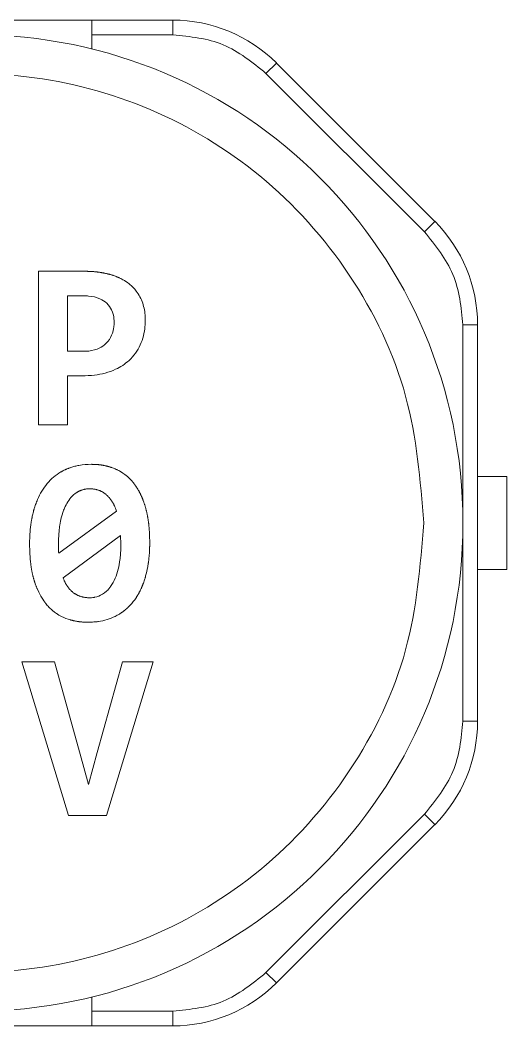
# Model space of a CAD drawing. Header units: millimetres. Extents: x 71 to 171, y 100 to 128.
# Drawn here: x 114.849 to 115.846, y 102.51 to 104.57 of the extents above; entities that cross this region are included whole.
import ezdxf

# ---------------------------------------------------------------- set-up
doc = ezdxf.new("R2010")
doc.units = ezdxf.units.MM

msp = doc.modelspace()

# ---------------------------------------------------------------- linework, layer by layer
at = {"color": 7, "linetype": 'Continuous', "lineweight": 15}
for p, q in [((114.9962, 104.5702), (114.5162, 104.5702)), ((114.9962, 104.5702), (114.9962, 104.5402)), ((115.1619, 104.5702), (114.9962, 104.5702)), ((115.1619, 104.5702), (115.1619, 104.5402)), ((114.9962, 104.5402), (115.1619, 104.5402)), ((114.9962, 104.5402), (114.9962, 104.5109)), ((115.374, 104.4823), (115.3528, 104.4611)), ((115.6983, 104.158), (115.374, 104.4823)), ((115.3528, 104.4611), (115.6771, 104.1368)), ((115.6983, 104.158), (115.6771, 104.1368)), ((114.8868, 103.7414), (114.8868, 104.0558)), ((114.9792, 104.0558), (114.8868, 104.0558)), ((114.9461, 104.0057), (114.9768, 104.0057)), ((114.9461, 103.8918), (114.9461, 104.0057)), ((115.7562, 103.9459), (115.7562, 103.5402)), ((115.7862, 103.9459), (115.7562, 103.9459)), ((115.7862, 103.1344), (115.7862, 103.9459)), ((114.9788, 103.8918), (114.9461, 103.8918)), ((114.9461, 103.8417), (114.9461, 103.7414)), ((114.9763, 103.8417), (114.9461, 103.8417)), ((114.9461, 103.7414), (114.8868, 103.7414)), ((115.7862, 103.6352), (115.8462, 103.6352)), ((115.8462, 103.4452), (115.8462, 103.6352)), ((115.0468, 103.5647), (114.9283, 103.4781)), ((115.7562, 103.5402), (115.7562, 103.1344)), ((114.9372, 103.428), (115.0549, 103.5146)), ((115.7862, 103.4452), (115.8462, 103.4452)), ((114.9481, 102.9414), (114.8527, 103.2558)), ((114.8527, 103.2558), (114.9197, 103.2558)), ((114.9197, 103.2558), (114.9724, 103.0665)), ((115.0068, 103.0701), (115.0586, 103.2558)), ((115.1215, 103.2558), (115.0264, 102.9414)), ((115.0586, 103.2558), (115.1215, 103.2558)), ((115.7562, 103.1344), (115.7862, 103.1344)), ((114.9724, 103.0665), (114.9894, 103.0044)), ((114.9894, 103.0044), (115.0068, 103.0701)), ((115.0264, 102.9414), (114.9481, 102.9414)), ((115.6771, 102.9435), (115.3528, 102.6192)), ((115.6983, 102.9223), (115.6771, 102.9435)), ((115.374, 102.598), (115.6983, 102.9223)), ((115.374, 102.598), (115.3528, 102.6192)), ((114.9962, 102.5402), (114.9962, 102.5694)), ((115.1619, 102.5402), (114.9962, 102.5402)), ((114.9962, 102.5402), (114.9962, 102.5102)), ((115.1619, 102.5102), (115.1619, 102.5402)), ((114.5162, 102.5102), (114.9962, 102.5102)), ((114.9962, 102.5102), (115.1619, 102.5102))]:
    msp.add_line(p, q, dxfattribs=at)
msp.add_circle((114.7562, 103.5402), 1, dxfattribs=at)
for centre, start, end in [((115.1619, 104.2702), 45, 90), ((115.4862, 103.9459), 0, 45), ((115.4862, 103.1344), 315, 0), ((115.1619, 102.8102), 270, 315)]:
    msp.add_arc(centre, 0.3, start, end, dxfattribs=at)
for points in [[(115.1619, 104.5402), (115.1977, 104.5365), (115.2692, 104.5291), (115.3249, 104.4837), (115.3528, 104.4611)], [(115.6771, 104.1368), (115.6998, 104.1089), (115.7451, 104.0531), (115.7525, 103.9816), (115.7562, 103.9459)], [(115.7562, 103.1344), (115.7525, 103.0987), (115.7451, 103.0272), (115.6998, 102.9714), (115.6771, 102.9435)], [(115.3528, 102.6192), (115.3249, 102.5966), (115.2692, 102.5512), (115.1977, 102.5438), (115.1619, 102.5402)]]:
    msp.add_open_spline(points, degree=3, dxfattribs=at)
for points, knots in [([(114.1173, 104.2021), (114.1854, 104.2578), (114.3248, 104.3715), (114.5869, 104.4576), (114.8599, 104.4677), (115.1207, 104.3985), (115.3516, 104.2589), (115.5339, 104.0555), (115.6539, 103.8071), (115.6689, 103.6278), (115.6762, 103.5402)], [0, 0, 0, 0, 0.1222914, 0.25, 0.3777086, 0.5, 0.6222914, 0.75, 0.8777086, 1, 1, 1, 1]), ([(114.9792, 104.0558), (114.9794, 104.0558), (114.9804, 104.0558), (114.9822, 104.0558), (114.9842, 104.0557), (114.9862, 104.0557), (114.9878, 104.0556), (114.9898, 104.0556), (114.9914, 104.0555), (114.9934, 104.0554), (114.995, 104.0553), (114.997, 104.0552), (114.9986, 104.0551), (115.0006, 104.055), (115.0022, 104.0548), (115.0041, 104.0546), (115.0057, 104.0545), (115.0073, 104.0543), (115.0089, 104.0541), (115.0105, 104.0539), (115.0125, 104.0536), (115.0141, 104.0533), (115.0156, 104.0531), (115.0172, 104.0528), (115.0188, 104.0525), (115.0204, 104.0522), (115.0219, 104.0519), (115.0235, 104.0516), (115.0251, 104.0512), (115.0266, 104.0508), (115.0282, 104.0505), (115.0297, 104.0501), (115.0313, 104.0497), (115.0332, 104.0492), (115.0355, 104.0485), (115.0378, 104.0478), (115.0408, 104.0468), (115.0439, 104.0457), (115.0468, 104.0446), (115.0491, 104.0436), (115.0513, 104.0427), (115.0534, 104.0417), (115.0556, 104.0406), (115.0585, 104.0392), (115.0613, 104.0377), (115.064, 104.036), (115.066, 104.0347), (115.068, 104.0334), (115.0706, 104.0315), (115.0776, 104.026), (115.0899, 104.0136), (115.1017, 103.9908), (115.1053, 103.9696), (115.1055, 103.9578), (115.1056, 103.9554)], [0, 0, 0, 0, 0.003279, 0.016394, 0.029509, 0.036066, 0.049181, 0.055739, 0.068854, 0.075411, 0.088527, 0.095084, 0.108199, 0.114757, 0.127872, 0.13443, 0.147545, 0.154102, 0.16066, 0.173775, 0.180333, 0.193448, 0.200006, 0.206563, 0.219678, 0.226236, 0.232794, 0.245909, 0.252466, 0.259024, 0.272139, 0.278697, 0.285254, 0.29837, 0.311485, 0.324601, 0.337716, 0.36395, 0.377066, 0.390182, 0.403297, 0.416413, 0.429529, 0.442644, 0.468882, 0.481998, 0.495114, 0.50823, 0.521346, 0.547584, 0.653169, 0.805503, 0.960696, 1, 1, 1, 1]), ([(114.9768, 104.0057), (114.977, 104.0057), (114.978, 104.0057), (114.9822, 104.0056), (114.9943, 104.005), (115.011, 104.0013), (115.0276, 103.9909), (115.0379, 103.9763), (115.0415, 103.9622), (115.0417, 103.9535), (115.0418, 103.9512)], [0, 0, 0, 0, 0.006243, 0.031216, 0.13118, 0.382163, 0.555857, 0.730306, 0.927813, 1, 1, 1, 1]), ([(115.1056, 103.9554), (115.1055, 103.9552), (115.1055, 103.9542), (115.1054, 103.95), (115.1047, 103.933), (115.0975, 103.904), (115.0754, 103.8729), (115.042, 103.8515), (115.0081, 103.8426), (114.9847, 103.8419), (114.9763, 103.8417)], [0, 0, 0, 0, 0.003095, 0.015473, 0.065001, 0.265852, 0.467886, 0.638557, 0.870485, 1, 1, 1, 1]), ([(115.0418, 103.9512), (115.0418, 103.951), (115.0417, 103.95), (115.0416, 103.9458), (115.0407, 103.9354), (115.0357, 103.9196), (115.0235, 103.9046), (115.0055, 103.8946), (114.9901, 103.892), (114.9805, 103.8918), (114.9788, 103.8918)], [0, 0, 0, 0, 0.006133, 0.030667, 0.12898, 0.327728, 0.529005, 0.705814, 0.947316, 1, 1, 1, 1]), ([(114.8686, 103.4972), (114.8686, 103.4974), (114.8686, 103.4984), (114.8687, 103.5026), (114.8688, 103.5074), (114.869, 103.513), (114.8695, 103.5218), (114.8703, 103.5306), (114.8714, 103.5385), (114.8718, 103.5409), (114.8721, 103.5432), (114.8726, 103.5456), (114.873, 103.548), (114.8734, 103.5499), (114.8738, 103.5519), (114.8746, 103.5562), (114.8757, 103.5609), (114.877, 103.5655), (114.8775, 103.5674), (114.8781, 103.5693), (114.8794, 103.5736), (114.8808, 103.5777), (114.8824, 103.5818), (114.8834, 103.5844), (114.8868, 103.5926), (114.8932, 103.6055), (114.9077, 103.6261), (114.9225, 103.6387), (114.934, 103.6454), (114.9353, 103.6461), (114.9369, 103.647), (114.9383, 103.6476), (114.9399, 103.6485), (114.9412, 103.6491), (114.9429, 103.6499), (114.9443, 103.6505), (114.946, 103.6512), (114.9473, 103.6518), (114.9491, 103.6524), (114.9508, 103.6531), (114.955, 103.6546), (114.9612, 103.6564), (114.9753, 103.6595), (114.9867, 103.66), (114.9953, 103.6604)], [0, 0, 0, 0, 0.002571, 0.012857, 0.054, 0.064286, 0.084857, 0.167201, 0.177487, 0.187773, 0.198059, 0.208344, 0.21863, 0.228916, 0.234058, 0.244344, 0.285496, 0.295782, 0.306068, 0.311211, 0.321496, 0.362655, 0.367798, 0.378084, 0.398657, 0.481092, 0.563642, 0.720492, 0.725245, 0.734751, 0.739504, 0.74901, 0.753763, 0.763269, 0.768022, 0.777529, 0.782282, 0.791788, 0.796541, 0.806047, 0.815553, 0.853606, 0.889864, 1, 1, 1, 1]), ([(114.9953, 103.6604), (114.9955, 103.6604), (114.9965, 103.6603), (114.9979, 103.6603), (114.9995, 103.6603), (115.0011, 103.6602), (115.0027, 103.6601), (115.0043, 103.6601), (115.0059, 103.66), (115.0075, 103.6599), (115.0091, 103.6597), (115.0106, 103.6596), (115.0122, 103.6594), (115.0138, 103.6592), (115.015, 103.659), (115.0166, 103.6588), (115.0182, 103.6585), (115.0197, 103.6582), (115.0213, 103.6579), (115.0229, 103.6576), (115.0244, 103.6572), (115.0256, 103.657), (115.0272, 103.6566), (115.0287, 103.6562), (115.0303, 103.6558), (115.0318, 103.6553), (115.0337, 103.6547), (115.036, 103.654), (115.039, 103.6529), (115.042, 103.6518), (115.0449, 103.6505), (115.0471, 103.6495), (115.05, 103.6482), (115.0528, 103.6467), (115.0556, 103.6451), (115.0577, 103.6438), (115.0604, 103.6421), (115.063, 103.6402), (115.0655, 103.6383), (115.0674, 103.6367), (115.0698, 103.6346), (115.0718, 103.6327), (115.0735, 103.631), (115.0744, 103.6302), (115.0755, 103.629), (115.0766, 103.6279), (115.0777, 103.6267), (115.0785, 103.6258), (115.0795, 103.6246), (115.0805, 103.6234), (115.0815, 103.6221), (115.0825, 103.6209), (115.0835, 103.6196), (115.0844, 103.6183), (115.0854, 103.617), (115.0863, 103.6157), (115.0872, 103.6143), (115.0881, 103.613), (115.0889, 103.6117), (115.09, 103.61), (115.0908, 103.6086), (115.0916, 103.6072), (115.0924, 103.6058), (115.0931, 103.6044), (115.0941, 103.6026), (115.0948, 103.6012), (115.0957, 103.5994), (115.0964, 103.598), (115.0972, 103.5961), (115.0979, 103.5947), (115.0986, 103.5928), (115.0993, 103.5914), (115.1, 103.5895), (115.1006, 103.588), (115.1013, 103.5862), (115.1019, 103.5847), (115.1025, 103.5828), (115.1032, 103.5809), (115.1038, 103.579), (115.1045, 103.5771), (115.1049, 103.5756), (115.1055, 103.5736), (115.1061, 103.5717), (115.1067, 103.5694), (115.1072, 103.5675), (115.1077, 103.5655), (115.1082, 103.5636), (115.1086, 103.5616), (115.1091, 103.5597), (115.1095, 103.5577), (115.1099, 103.5554), (115.1104, 103.553), (115.1107, 103.5511), (115.1111, 103.5491), (115.1114, 103.5471), (115.1118, 103.5447), (115.1121, 103.5424), (115.1124, 103.54), (115.1127, 103.5376), (115.113, 103.5352), (115.1132, 103.5328), (115.1134, 103.5304), (115.1136, 103.528), (115.1138, 103.5257), (115.1139, 103.5233), (115.1141, 103.5209), (115.1142, 103.5185), (115.1143, 103.5161), (115.1144, 103.5137), (115.1144, 103.5113), (115.1145, 103.5089), (115.1146, 103.5065), (115.1146, 103.5035), (115.1146, 103.5014), (115.1147, 103.5)], [0, 0, 0, 0, 0.0026474, 0.0132369, 0.0185316, 0.0238264, 0.034416, 0.0397108, 0.0450056, 0.0555956, 0.0608904, 0.0661853, 0.0767753, 0.0820702, 0.087365, 0.0926598, 0.1032498, 0.1085447, 0.1138395, 0.1244295, 0.1297243, 0.1350191, 0.1403139, 0.1509039, 0.1561987, 0.1614936, 0.1720836, 0.1826736, 0.1932637, 0.2144481, 0.2250384, 0.2356287, 0.2462189, 0.267404, 0.2779943, 0.2885846, 0.2991751, 0.3203625, 0.3309532, 0.3415437, 0.3521341, 0.3733191, 0.3786139, 0.3839087, 0.3892035, 0.3997937, 0.4050885, 0.4103834, 0.4156782, 0.4262684, 0.4315632, 0.4368581, 0.4474482, 0.4527431, 0.4580379, 0.468628, 0.4739228, 0.4792176, 0.4898076, 0.4951025, 0.5056925, 0.5109873, 0.5162821, 0.5268721, 0.5321669, 0.5427568, 0.5480517, 0.5586416, 0.5639364, 0.5745262, 0.579821, 0.5904108, 0.5957056, 0.6062953, 0.6115901, 0.6221798, 0.6274746, 0.6380643, 0.648654, 0.6539488, 0.6645385, 0.6698333, 0.6804231, 0.6910128, 0.7016025, 0.7068973, 0.717487, 0.7280767, 0.7333714, 0.7439611, 0.7545508, 0.7651404, 0.7757301, 0.7810248, 0.7916145, 0.8022041, 0.8127938, 0.8233834, 0.833973, 0.8445627, 0.8551523, 0.8657419, 0.8763315, 0.8869211, 0.8975107, 0.9081003, 0.9186899, 0.9292794, 0.939869, 0.9504585, 0.9610481, 0.9716376, 0.9822271, 1, 1, 1, 1]), ([(114.9278, 103.4972), (114.9278, 103.4974), (114.9279, 103.4984), (114.9279, 103.4998), (114.9279, 103.5018), (114.9279, 103.5046), (114.9281, 103.5134), (114.9288, 103.5222), (114.9297, 103.5297), (114.9299, 103.5313), (114.93, 103.5325), (114.9303, 103.5341), (114.9306, 103.5361), (114.9311, 103.5392), (114.9327, 103.5479), (114.9356, 103.5588), (114.9423, 103.5767), (114.9491, 103.5883), (114.9566, 103.5958), (114.9594, 103.5984), (114.9627, 103.6011), (114.966, 103.6031), (114.9675, 103.604), (114.9687, 103.6047), (114.9703, 103.6055), (114.9719, 103.6062), (114.9735, 103.6069), (114.9752, 103.6075), (114.9765, 103.6079), (114.9782, 103.6084), (114.9795, 103.6088), (114.9812, 103.6092), (114.9826, 103.6095), (114.9843, 103.6097), (114.9861, 103.61), (114.9878, 103.6101), (114.9897, 103.6102), (114.9909, 103.6102), (114.9917, 103.6103)], [0, 0, 0, 0, 0.004167, 0.020837, 0.029171, 0.045841, 0.07918, 0.212653, 0.229322, 0.237657, 0.245992, 0.254326, 0.270996, 0.287666, 0.321007, 0.454626, 0.52134, 0.719405, 0.726715, 0.741338, 0.800022, 0.814646, 0.821956, 0.83658, 0.843891, 0.858515, 0.873139, 0.88045, 0.895074, 0.902385, 0.917009, 0.924319, 0.938944, 0.946255, 0.960881, 0.975504, 0.982815, 1, 1, 1, 1]), ([(114.9917, 103.6103), (114.9919, 103.6102), (114.9929, 103.6102), (114.9947, 103.6101), (114.9971, 103.61), (114.9995, 103.6097), (115.0019, 103.6094), (115.0042, 103.6089), (115.0066, 103.6084), (115.0089, 103.6077), (115.0111, 103.6069), (115.013, 103.6061), (115.0148, 103.6053), (115.0166, 103.6044), (115.0187, 103.6032), (115.0207, 103.6019), (115.0223, 103.6007), (115.0239, 103.5995), (115.0255, 103.5983), (115.0273, 103.5967), (115.029, 103.595), (115.0306, 103.5932), (115.0322, 103.5914), (115.0337, 103.5896), (115.0351, 103.5876), (115.0365, 103.5857), (115.0378, 103.5836), (115.0391, 103.5816), (115.0403, 103.5795), (115.0418, 103.5767), (115.0431, 103.5738), (115.0444, 103.5708), (115.0455, 103.5681), (115.0463, 103.566), (115.0468, 103.5647)], [0, 0, 0, 0, 0.00781, 0.039048, 0.070288, 0.10153, 0.132778, 0.164026, 0.195274, 0.226522, 0.25777, 0.289018, 0.304638, 0.335885, 0.367133, 0.39838, 0.429626, 0.445246, 0.476492, 0.507738, 0.538984, 0.570229, 0.601474, 0.632718, 0.663961, 0.695203, 0.726444, 0.757685, 0.788927, 0.820168, 0.882673, 0.913913, 0.945151, 1, 1, 1, 1]), ([(115.6762, 103.5402), (115.6689, 103.4525), (115.6539, 103.2732), (115.5339, 103.0248), (115.3516, 102.8214), (115.1207, 102.6818), (114.8599, 102.6126), (114.5869, 102.6227), (114.3248, 102.7088), (114.1854, 102.8225), (114.1173, 102.8782)], [0, 0, 0, 0, 0.1222914, 0.25, 0.3777086, 0.5, 0.6222914, 0.75, 0.8777086, 1, 1, 1, 1]), ([(114.9883, 103.3369), (114.9881, 103.3369), (114.9871, 103.3369), (114.9857, 103.3369), (114.9841, 103.337), (114.9825, 103.337), (114.9809, 103.3371), (114.9793, 103.3372), (114.9777, 103.3373), (114.9761, 103.3374), (114.9745, 103.3375), (114.9729, 103.3377), (114.9713, 103.3379), (114.9697, 103.3381), (114.9686, 103.3382), (114.967, 103.3385), (114.9654, 103.3387), (114.9638, 103.339), (114.9622, 103.3393), (114.9607, 103.3396), (114.9591, 103.34), (114.9579, 103.3402), (114.9564, 103.3406), (114.9548, 103.341), (114.9533, 103.3414), (114.951, 103.342), (114.9429, 103.3446), (114.9347, 103.3481), (114.9278, 103.3521), (114.9258, 103.3534), (114.9231, 103.3552), (114.9205, 103.3571), (114.918, 103.359), (114.9161, 103.3605), (114.9137, 103.3626), (114.9116, 103.3645), (114.9096, 103.3664), (114.9065, 103.3696), (114.9034, 103.3732), (114.9007, 103.3767), (114.8997, 103.378), (114.8988, 103.3793), (114.8978, 103.3806), (114.8962, 103.3829), (114.8916, 103.3899), (114.8877, 103.3974), (114.8847, 103.4044), (114.884, 103.4059), (114.8833, 103.4077), (114.8827, 103.4092), (114.882, 103.4111), (114.8813, 103.4129), (114.8806, 103.4148), (114.8799, 103.4167), (114.8794, 103.4182), (114.8788, 103.4201), (114.8782, 103.422), (114.8776, 103.424), (114.8771, 103.4259), (114.8766, 103.4278), (114.876, 103.4297), (114.8755, 103.4317), (114.8751, 103.4336), (114.8745, 103.436), (114.8741, 103.4379), (114.8737, 103.4399), (114.8733, 103.4418), (114.8729, 103.4442), (114.872, 103.4489), (114.8694, 103.4665), (114.869, 103.4834), (114.8686, 103.4972)], [0, 0, 0, 0, 0.002646, 0.01323, 0.018521, 0.023813, 0.034397, 0.039689, 0.044981, 0.055565, 0.060857, 0.066149, 0.076733, 0.082025, 0.087317, 0.092608, 0.103192, 0.108484, 0.113776, 0.12436, 0.129652, 0.134944, 0.140236, 0.15082, 0.156112, 0.161404, 0.182576, 0.267606, 0.278191, 0.288776, 0.29936, 0.320533, 0.331118, 0.341702, 0.352286, 0.37346, 0.378752, 0.389336, 0.431722, 0.442306, 0.447598, 0.45289, 0.463474, 0.468766, 0.489937, 0.574836, 0.580128, 0.590712, 0.596004, 0.606587, 0.611879, 0.622463, 0.633047, 0.638339, 0.648923, 0.654214, 0.664798, 0.675382, 0.680674, 0.691258, 0.701842, 0.707134, 0.717717, 0.728301, 0.738885, 0.744177, 0.754761, 0.765344, 0.775928, 0.818272, 1, 1, 1, 1]), ([(114.9283, 103.4781), (114.9283, 103.4783), (114.9282, 103.4793), (114.9281, 103.4811), (114.9279, 103.4835), (114.9279, 103.4859), (114.9278, 103.4883), (114.9278, 103.4907), (114.9279, 103.4937), (114.9278, 103.4958), (114.9278, 103.4972)], [0, 0, 0, 0, 0.031419, 0.157098, 0.282784, 0.408472, 0.534156, 0.659835, 0.785512, 1, 1, 1, 1]), ([(115.1147, 103.5), (115.1147, 103.4998), (115.1146, 103.4988), (115.1146, 103.497), (115.1146, 103.4946), (115.1146, 103.4922), (115.1145, 103.4898), (115.1144, 103.4874), (115.1143, 103.485), (115.1142, 103.4826), (115.1141, 103.4803), (115.114, 103.4779), (115.1138, 103.4755), (115.1136, 103.4731), (115.1133, 103.4707), (115.1131, 103.4683), (115.1129, 103.4663), (115.1126, 103.4643), (115.1124, 103.4623), (115.1121, 103.46), (115.1117, 103.4576), (115.1112, 103.4544), (115.1098, 103.4457), (115.1079, 103.4371), (115.1058, 103.4298), (115.1053, 103.4279), (115.104, 103.4237), (115.1026, 103.4195), (115.1011, 103.4154), (115.1005, 103.4139), (115.0997, 103.412), (115.0991, 103.4105), (115.0984, 103.4087), (115.0977, 103.4072), (115.0969, 103.4054), (115.0962, 103.4039), (115.0954, 103.4021), (115.0946, 103.4007), (115.0937, 103.3989), (115.093, 103.3975), (115.092, 103.3957), (115.0913, 103.3944), (115.0903, 103.3926), (115.0894, 103.3912), (115.0886, 103.3899), (115.0877, 103.3885), (115.0862, 103.3862), (115.0811, 103.379), (115.0753, 103.3723), (115.0698, 103.367), (115.0687, 103.3659), (115.0675, 103.3648), (115.0663, 103.3638), (115.0651, 103.3627), (115.0638, 103.3617), (115.0626, 103.3607), (115.0613, 103.3597), (115.06, 103.3587), (115.0588, 103.3578), (115.0574, 103.3569), (115.0561, 103.356), (115.0545, 103.3549), (115.0504, 103.3523), (115.0364, 103.3445), (115.0206, 103.3399), (115.0074, 103.3381), (115.0052, 103.3378), (115.0034, 103.3376), (115.0016, 103.3375), (114.999, 103.3373), (114.9945, 103.337), (114.9905, 103.3369), (114.9883, 103.3369)], [0, 0, 0, 0, 0.002572, 0.0128598, 0.0231477, 0.0334356, 0.0437235, 0.0540114, 0.0642994, 0.0745874, 0.0848754, 0.0951634, 0.1054514, 0.1157394, 0.1260274, 0.1363153, 0.1466033, 0.1517472, 0.1620352, 0.1723231, 0.1826111, 0.1928991, 0.2134758, 0.2958644, 0.3061524, 0.3112964, 0.3215844, 0.3627508, 0.3678947, 0.3781829, 0.3833268, 0.393615, 0.398759, 0.4090471, 0.4141911, 0.4244793, 0.4296232, 0.4399114, 0.4450554, 0.4553436, 0.4604876, 0.470776, 0.47592, 0.4862084, 0.4913524, 0.4964964, 0.5067848, 0.5273648, 0.6099365, 0.6202249, 0.6253689, 0.6305129, 0.6408014, 0.6459454, 0.6510895, 0.661378, 0.666522, 0.671666, 0.6819545, 0.6870986, 0.6922426, 0.7025311, 0.7128196, 0.7540135, 0.908537, 0.919929, 0.9256248, 0.9370168, 0.9427126, 0.9484083, 0.971194, 1, 1, 1, 1]), ([(115.0554, 103.4962), (115.0554, 103.496), (115.0554, 103.495), (115.0554, 103.4924), (115.0553, 103.4836), (115.0547, 103.474), (115.0531, 103.4597), (115.0493, 103.4391), (115.0418, 103.4196), (115.0331, 103.408), (115.0303, 103.4045), (115.0274, 103.4015), (115.0242, 103.3987), (115.0231, 103.3978), (115.0209, 103.3962), (115.0145, 103.3919), (115.0071, 103.3889), (114.9993, 103.3875), (114.9965, 103.3872), (114.9936, 103.3871), (114.9923, 103.387), (114.9916, 103.387)], [0, 0, 0, 0, 0.0042731, 0.0213653, 0.0555501, 0.1924064, 0.2265927, 0.3635681, 0.6409227, 0.6570874, 0.6732524, 0.7380754, 0.7461571, 0.7623235, 0.7704053, 0.8027638, 0.927195, 0.9362467, 0.9725011, 0.9862492, 1, 1, 1, 1]), ([(115.0549, 103.5146), (115.0549, 103.5144), (115.0549, 103.5134), (115.055, 103.5116), (115.055, 103.5092), (115.0551, 103.5058), (115.0554, 103.5015), (115.0554, 103.498), (115.0554, 103.4962)], [0, 0, 0, 0, 0.03265, 0.163251, 0.293853, 0.424456, 0.712212, 1, 1, 1, 1]), ([(114.9916, 103.387), (114.9914, 103.387), (114.9904, 103.387), (114.9886, 103.3871), (114.9862, 103.3872), (114.9839, 103.3875), (114.9815, 103.3878), (114.9791, 103.3882), (114.9768, 103.3887), (114.9744, 103.3894), (114.9725, 103.39), (114.9707, 103.3907), (114.9688, 103.3914), (114.9666, 103.3924), (114.9649, 103.3933), (114.9631, 103.3943), (114.9614, 103.3954), (114.9594, 103.3967), (114.9575, 103.3981), (114.9559, 103.3994), (114.9544, 103.4007), (114.953, 103.4021), (114.9513, 103.4038), (114.9497, 103.4056), (114.9482, 103.4075), (114.9468, 103.4094), (114.9455, 103.4114), (114.9442, 103.4135), (114.943, 103.4155), (114.9418, 103.4176), (114.9407, 103.4198), (114.9397, 103.422), (114.9386, 103.4247), (114.9378, 103.4267), (114.9372, 103.428)], [0, 0, 0, 0, 0.008203, 0.041018, 0.073833, 0.106651, 0.139473, 0.172296, 0.205119, 0.237942, 0.270765, 0.287173, 0.319995, 0.352818, 0.38564, 0.402048, 0.434871, 0.467693, 0.500516, 0.533339, 0.549747, 0.582572, 0.615397, 0.64822, 0.681041, 0.71386, 0.746678, 0.779496, 0.812315, 0.845134, 0.877954, 0.910771, 0.943587, 1, 1, 1, 1])]:
    msp.add_open_spline(points, degree=3, knots=knots, dxfattribs=at)

doc.saveas('drawing.dxf')
